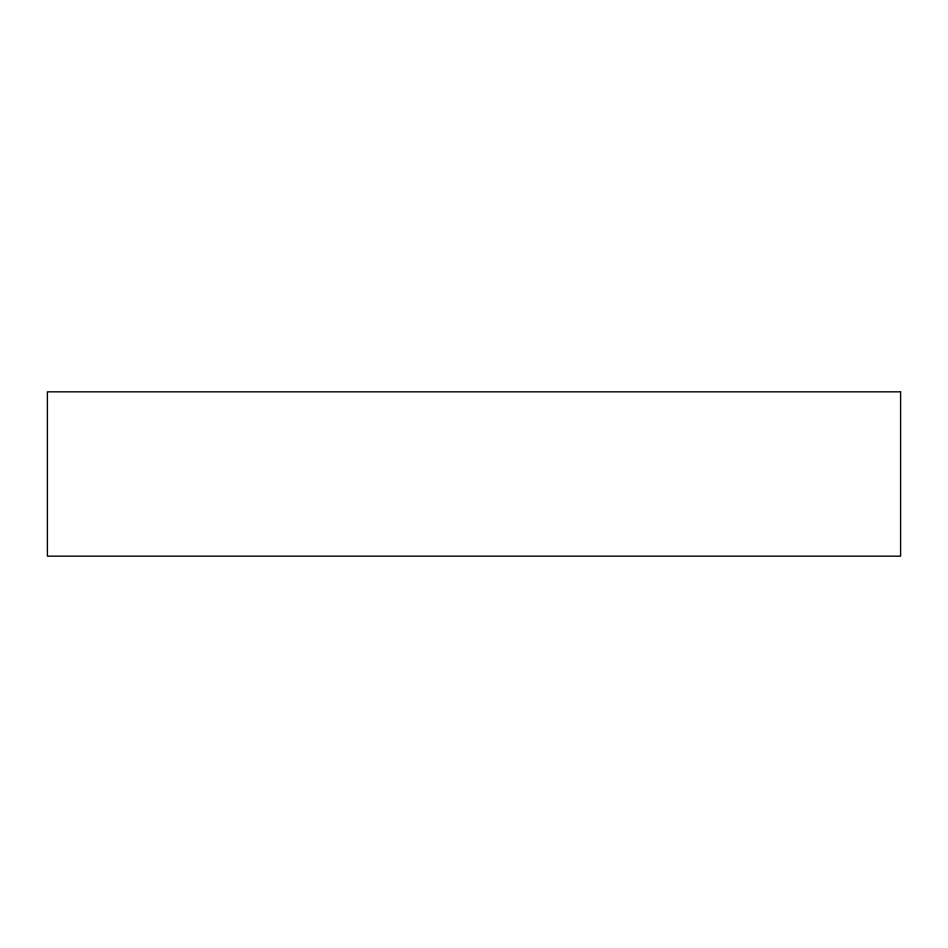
<?xml version="1.0" encoding="UTF-8"?>
<svg xmlns="http://www.w3.org/2000/svg" width="948" height="948" viewBox="0 0 948 948"><rect width="100%" height="100%" fill="white"/><g stroke="black" fill="none" stroke-linecap="round" stroke-linejoin="round"><path stroke-width="1.42" d="M900.6 391.832L47.4 391.832L47.4 556.168L900.6 556.168L900.6 391.832"/></g></svg>
